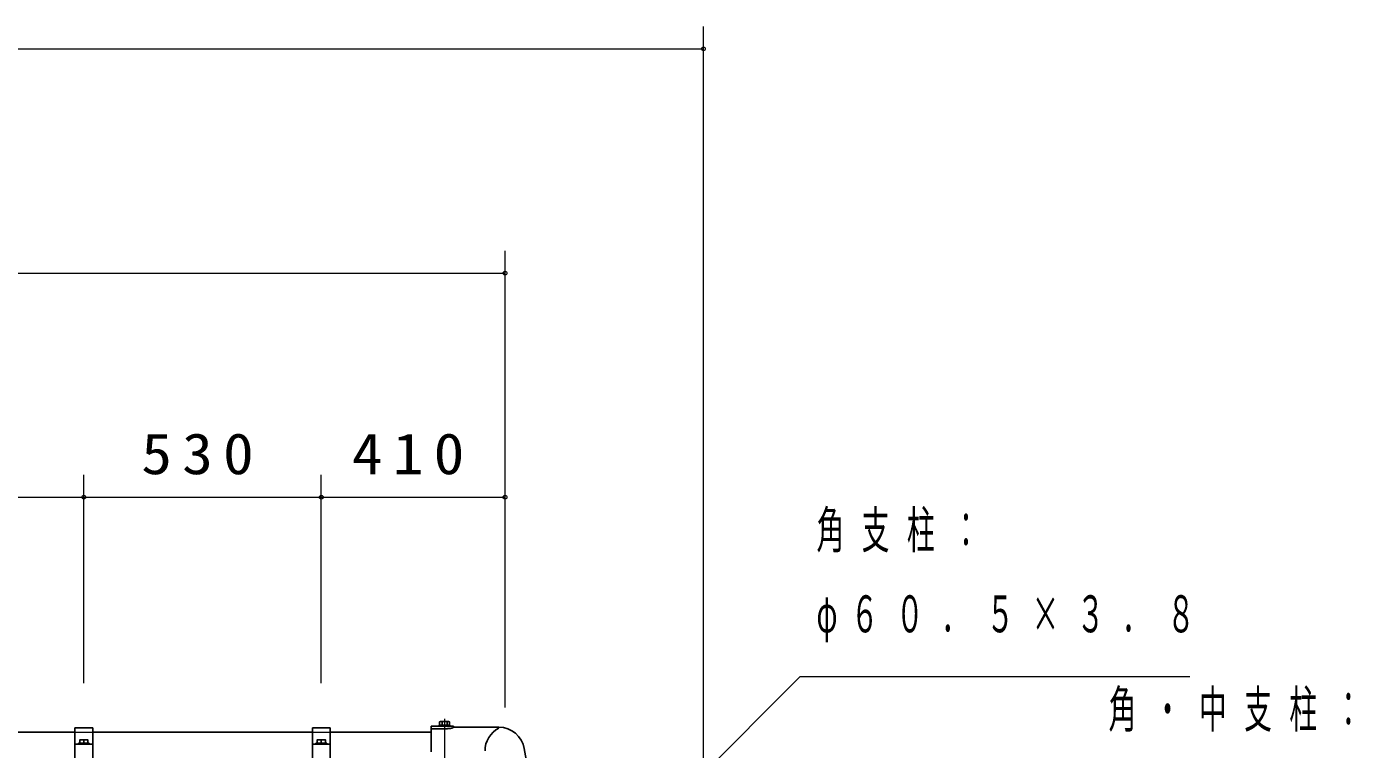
# Model space of a CAD drawing. Units: millimetres on the paper, scale 1:50. Extents: x 200 to 618, y 141 to 438.
# Drawn here: x 342.3 to 401.4, y 259.2 to 291.5 of the extents above; entities that cross this region are included whole.
import ezdxf

# ---------------------------------------------------------------- set-up
doc = ezdxf.new("R2010")
doc.units = ezdxf.units.MM
doc.linetypes.add('USER1', pattern=[4.5, 2.5, -2])
doc.linetypes.add('USER2', pattern=[6, 3, -1, 1, -1])
doc.layers.add('線', color=2, linetype='Continuous', lineweight=25)
doc.layers.add('補助', color=2, linetype='Continuous', lineweight=13)
doc.styles.add('ＭＳ ゴシック', font='')
doc.styles.get('ＭＳ ゴシック').set_extended_font_data('MS Gothic')

# ---------------------------------------------------------------- blocks, each defined once
blk = doc.blocks.new('dimension_origin')
at = {"color": 0, "linetype": 'Continuous', "lineweight": -2}
blk.add_circle((0, 0), 1.25, dxfattribs=at)

msp = doc.modelspace()

# ---------------------------------------------------------------- linework, layer by layer
at = {"layer": '線'}
for p, q in [((344.429, 260.183), (345.229, 260.183)), ((344.429, 260.183), (344.429, 256.641)), ((345.229, 260.183), (345.229, 256.641)), ((355.029, 260.183), (355.829, 260.183)), ((355.029, 260.183), (355.029, 256.641)), ((355.829, 260.183), (355.829, 256.641)), ((360.329, 260.142), (360.929, 260.142)), ((361.169, 260.308), (360.689, 260.308)), ((360.689, 260.308), (360.689, 260.258)), ((361.169, 260.258), (360.689, 260.258)), ((360.71, 260.445), (360.749, 260.468)), ((360.71, 260.308), (360.71, 260.445)), ((361.149, 260.308), (360.71, 260.308)), ((361.109, 260.468), (360.749, 260.468)), ((360.82, 260.308), (360.82, 260.445)), ((361.039, 260.308), (361.039, 260.445)), ((361.149, 260.445), (361.109, 260.468)), ((361.149, 260.308), (361.149, 260.445)), ((361.169, 260.258), (361.169, 260.308)), ((344.429, 259.453), (345.229, 259.453)), ((344.589, 259.503), (345.069, 259.503)), ((344.589, 259.453), (344.589, 259.503)), ((344.589, 259.453), (345.069, 259.453)), ((344.649, 259.643), (344.659, 259.653)), ((344.649, 259.643), (344.649, 259.503)), ((345.009, 259.503), (344.649, 259.503)), ((344.999, 259.653), (344.659, 259.653)), ((344.829, 259.503), (344.829, 259.63)), ((345.009, 259.643), (344.999, 259.653)), ((345.009, 259.643), (345.009, 259.503)), ((345.069, 259.503), (345.069, 259.453)), ((355.029, 259.453), (355.829, 259.453)), ((355.189, 259.503), (355.669, 259.503)), ((355.189, 259.453), (355.189, 259.503)), ((355.189, 259.453), (355.669, 259.453)), ((355.249, 259.643), (355.259, 259.653)), ((355.249, 259.643), (355.249, 259.503)), ((355.609, 259.503), (355.249, 259.503)), ((355.599, 259.653), (355.259, 259.653)), ((355.429, 259.503), (355.429, 259.63)), ((355.609, 259.643), (355.599, 259.653)), ((355.609, 259.643), (355.609, 259.503)), ((355.669, 259.503), (355.669, 259.453))]:
    msp.add_line(p, q, dxfattribs=at)
at = {"layer": '線', "color": 7}
for p, q in [((360.329, 259.113), (360.329, 260.258)), ((361.329, 260.258), (360.329, 260.258)), ((361.329, 260.213), (361.329, 260.258)), ((361.329, 260.213), (363.348, 260.213)), ((344.429, 259.983), (333.229, 259.983)), ((355.029, 259.983), (345.229, 259.983)), ((360.329, 259.983), (355.829, 259.983)), ((364.796, 257.501), (364.486, 259.259))]:
    msp.add_line(p, q, dxfattribs=at)
at = {"layer": '線', "color": 1, "linetype": 'USER2', "lineweight": 13}
msp.add_line((360.929, 260.592), (360.929, 257.592), dxfattribs=at)
at = {"layer": '線', "color": 4, "linetype": 'USER1', "lineweight": 13}
for p, q in [((344.429, 259.983), (345.229, 259.983)), ((355.029, 259.983), (355.829, 259.983))]:
    msp.add_line(p, q, dxfattribs=at)
at = {"layer": '線'}
msp.add_lwpolyline([(361.329, 260.213), (361.327, 260.205), (361.318, 260.197), (361.305, 260.189), (361.286, 260.181), (361.262, 260.174), (361.234, 260.167), (361.201, 260.161), (361.165, 260.156), (361.125, 260.151), (361.082, 260.148), (361.038, 260.145), (360.992, 260.143), (360.961, 260.143), (360.929, 260.142)], dxfattribs=at)
for centre, radius, start, end in [((360.765, 260.35), 0.11, 60.00001, 119.99999), ((360.929, 260.192), 0.276, 66.57346, 113.42654), ((361.094, 260.35), 0.11, 60.00001, 119.99999), ((363.89, 259.154), 1.155, 118.03284, 180.02513), ((344.739, 259.401), 0.246, 68.58229, 111.41755), ((344.919, 259.401), 0.246, 68.58243, 111.41757), ((355.339, 259.401), 0.246, 68.58229, 111.41755), ((355.519, 259.401), 0.246, 68.58243, 111.41757)]:
    msp.add_arc(centre, radius, start, end, dxfattribs=at)
at = {"layer": '線', "color": 7}
msp.add_arc((363.348, 259.058), 1.155, 10, 90, dxfattribs=at)
at = {"layer": '補助'}
for p, q in [((372.484, 211.092), (372.484, 291.468)), ((244.416, 290.468), (372.484, 290.468)), ((363.629, 261.092), (363.629, 281.468)), ((308.929, 280.468), (363.629, 280.468)), ((344.829, 262.183), (344.829, 271.468)), ((344.829, 262.183), (344.829, 271.468)), ((355.429, 262.183), (355.429, 271.468)), ((355.429, 262.183), (355.429, 271.468)), ((363.629, 261.092), (363.629, 271.468)), ((332.829, 270.468), (344.829, 270.468)), ((344.829, 270.468), (355.429, 270.468)), ((355.429, 270.468), (363.629, 270.468)), ((367.774, 253.438), (376.804, 262.468)), ((376.804, 262.468), (377.804, 262.468)), ((377.804, 262.468), (394.199, 262.468))]:
    msp.add_line(p, q, dxfattribs=at)

# ---------------------------------------------------------------- block references
at = {"layer": '補助', "xscale": 0.0667, "yscale": 0.0667, "rotation": 180}
for p in [(372.484, 290.468), (363.629, 280.468), (344.829, 270.468), (355.429, 270.468), (363.629, 270.468)]:
    msp.add_blockref('dimension_origin', p, dxfattribs=at)
at = {"layer": '補助', "xscale": 0.0667, "yscale": 0.0667}
for p in [(344.829, 270.468), (355.429, 270.468)]:
    msp.add_blockref('dimension_origin', p, dxfattribs=at)

# ---------------------------------------------------------------- texts
at = {"layer": '補助', "style": 'ＭＳ ゴシック'}
for s, insert, char_height, attachment_point in [('\\T1.33;\\W1.1;530', (350.129, 271.468), 1.833, 8), ('\\T1.33;\\W1.1;410', (359.529, 271.468), 1.833, 8), ('\\T1.63;\\W0.55;角支柱：', (377.529, 269.843), 1.65, 1), ('\\T1.63;\\W0.55;φ６０．５×３．８', (377.529, 266.093), 1.65, 1), ('\\T1.63;\\W0.55;角・中支柱：', (390.563, 261.843), 1.65, 1)]:
    msp.add_mtext(s, dxfattribs=dict(at, insert=insert, char_height=char_height, attachment_point=attachment_point))

doc.saveas('drawing.dxf')
